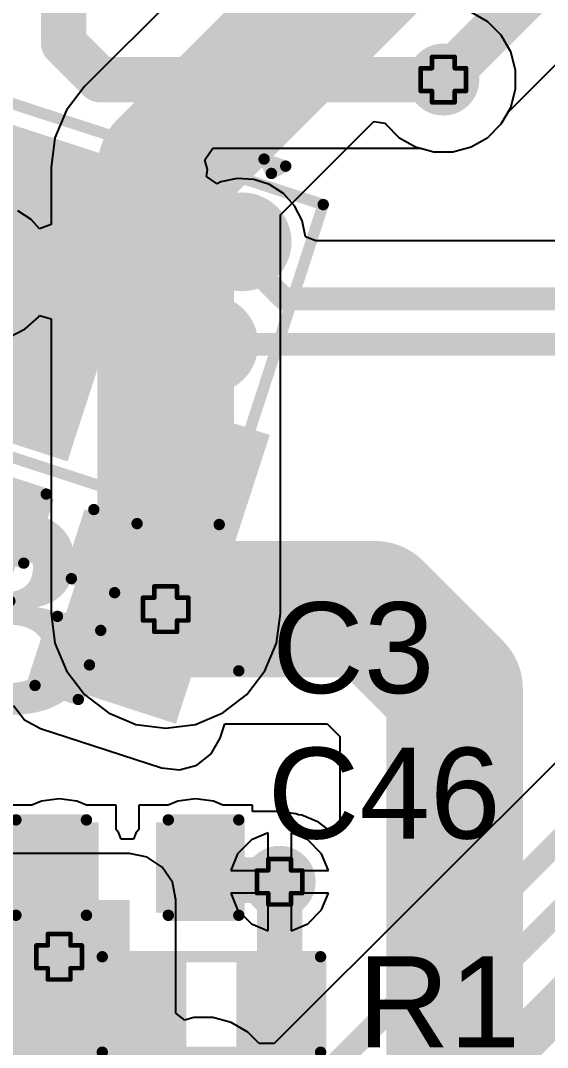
# Model space of a CAD drawing. Header units: inches. Extents: x -60 to 307, y -25 to 134.
# Drawn here: x -4.44 to 1.44, y 22.48 to 33.96 of the extents above; entities that cross this region are included whole.
import ezdxf

# ---------------------------------------------------------------- set-up
doc = ezdxf.new("R2010")
doc.units = ezdxf.units.IN
for name, color, linetype in [('BOARD OUTLINE', 216, 'Continuous'), ('Bottom Layer', 5, 'Continuous'), ('Bottom Solder', 6, 'Continuous'), ('Drill Drawing', 1, 'Continuous'), ('Pad Holes', 156, 'Continuous'), ('Top Layer', 1, 'Continuous'), ('Top Overlay', 2, 'Continuous'), ('Top Paste', 8, 'Continuous'), ('Top Solder', 216, 'Continuous'), ('Via Holes', 16, 'Continuous')]:
    doc.layers.add(name, color=color, linetype=linetype)
doc.styles.add('Arial', font='', dxfattribs={"height": 0.2})
doc.styles.add('Arial_Bold', font='', dxfattribs={"height": 0.2})
doc.styles.get('Arial').set_extended_font_data('Arial')
doc.styles.get('Arial_Bold').set_extended_font_data('Arial', bold=True)

# ---------------------------------------------------------------- blocks, each defined once
blk = doc.blocks.new('C___0603_5')
at = {"layer": 'Top Layer'}
for points in [[(-0.381, 0.445), (-0.381, -0.445), (-1.143, -0.445), (-1.143, 0.445)], [(1.143, 0.445), (1.143, -0.445), (0.381, -0.445), (0.381, 0.445)]]:
    blk.add_hatch(color=1, dxfattribs=at).paths.add_polyline_path(points)
at = {"layer": 'Top Paste'}
for points in [[(-0.381, 0.445), (-0.381, -0.445), (-1.143, -0.445), (-1.143, 0.445)], [(1.143, 0.445), (1.143, -0.445), (0.381, -0.445), (0.381, 0.445)]]:
    blk.add_hatch(color=8, dxfattribs=at).paths.add_polyline_path(points)
at = {"layer": 'Top Solder'}
for points in [[(-0.321, 0.504), (-0.321, -0.504), (-1.203, -0.504), (-1.203, 0.504)], [(1.203, 0.504), (1.203, -0.504), (0.321, -0.504), (0.321, 0.504)]]:
    blk.add_hatch(color=216, dxfattribs=at).paths.add_polyline_path(points)
at = {"layer": 'Top Overlay'}
for points in [[(-1.245, 0.533, 0.127, 0.127, 0), (-0.457, 0.533, 0.127, 0.127, 0)], [(-1.245, -0.533, 0.127, 0.127, 0), (-1.245, 0.533, 0.127, 0.127, 0)], [(0.457, 0.533, 0.127, 0.127, 0), (1.245, 0.533, 0.127, 0.127, 0)], [(1.245, -0.533, 0.127, 0.127, 0), (1.245, 0.533, 0.127, 0.127, 0)], [(-1.245, -0.533, 0.127, 0.127, 0), (-0.457, -0.533, 0.127, 0.127, 0)], [(0.457, -0.533, 0.127, 0.127, 0), (1.245, -0.533, 0.127, 0.127, 0)]]:
    blk.add_lwpolyline(points, format="xyseb", dxfattribs=at)
for points in [[(-1.276, 0.533, 0.0635, 0.0635, 1), (-1.213, 0.533, 0.0635, 0.0635, 1)], [(-1.276, 0.533, 0.0635, 0.0635, 1), (-1.213, 0.533, 0.0635, 0.0635, 1)], [(-0.489, 0.533, 0.0635, 0.0635, 1), (-0.425, 0.533, 0.0635, 0.0635, 1)], [(0.425, 0.533, 0.0635, 0.0635, 1), (0.489, 0.533, 0.0635, 0.0635, 1)], [(1.213, 0.533, 0.0635, 0.0635, 1), (1.276, 0.533, 0.0635, 0.0635, 1)], [(1.213, 0.533, 0.0635, 0.0635, 1), (1.276, 0.533, 0.0635, 0.0635, 1)], [(-1.276, -0.533, 0.0635, 0.0635, 1), (-1.213, -0.533, 0.0635, 0.0635, 1)], [(-1.276, -0.533, 0.0635, 0.0635, 1), (-1.213, -0.533, 0.0635, 0.0635, 1)], [(-0.489, -0.533, 0.0635, 0.0635, 1), (-0.425, -0.533, 0.0635, 0.0635, 1)], [(0.425, -0.533, 0.0635, 0.0635, 1), (0.489, -0.533, 0.0635, 0.0635, 1)], [(1.213, -0.533, 0.0635, 0.0635, 1), (1.276, -0.533, 0.0635, 0.0635, 1)], [(1.213, -0.533, 0.0635, 0.0635, 1), (1.276, -0.533, 0.0635, 0.0635, 1)]]:
    blk.add_lwpolyline(points, format="xyseb", close=True, dxfattribs=at)
blk = doc.blocks.new('R___0603_20')
at = {"layer": 'Top Layer'}
for points in [[(-0.381, 0.4445), (-0.381, -0.4445), (-1.143, -0.4445), (-1.143, 0.4445)], [(1.143, 0.4445), (1.143, -0.4445), (0.381, -0.4445), (0.381, 0.4445)]]:
    blk.add_hatch(color=1, dxfattribs=at).paths.add_polyline_path(points)
at = {"layer": 'Top Paste'}
for points in [[(-0.381, 0.4445), (-0.381, -0.4445), (-1.143, -0.4445), (-1.143, 0.4445)], [(1.143, 0.4445), (1.143, -0.4445), (0.381, -0.4445), (0.381, 0.4445)]]:
    blk.add_hatch(color=8, dxfattribs=at).paths.add_polyline_path(points)
at = {"layer": 'Top Solder'}
for points in [[(-0.2794, 0.5461), (-0.2794, -0.5461), (-1.2446, -0.5461), (-1.2446, 0.5461)], [(1.2446, 0.5461), (1.2446, -0.5461), (0.2794, -0.5461), (0.2794, 0.5461)]]:
    blk.add_hatch(color=216, dxfattribs=at).paths.add_polyline_path(points)
at = {"layer": 'Top Overlay'}
for points in [[(1.2192, 0.5334, 0.127, 0.127, 0), (-1.2192, 0.5334, 0.127, 0.127, 0)], [(-1.2192, 0.5334, 0.127, 0.127, 0), (-1.2192, -0.5334, 0.127, 0.127, 0)], [(1.2192, 0.5334, 0.127, 0.127, 0), (1.2192, -0.5334, 0.127, 0.127, 0)], [(1.2192, -0.5334, 0.127, 0.127, 0), (-1.2192, -0.5334, 0.127, 0.127, 0)]]:
    blk.add_lwpolyline(points, format="xyseb", dxfattribs=at)
for points in [[(-1.25095, 0.5334, 0.0635, 0.0635, 1), (-1.18745, 0.5334, 0.0635, 0.0635, 1)], [(-1.25095, 0.5334, 0.0635, 0.0635, 1), (-1.18745, 0.5334, 0.0635, 0.0635, 1)], [(1.18745, 0.5334, 0.0635, 0.0635, 1), (1.25095, 0.5334, 0.0635, 0.0635, 1)], [(1.18745, 0.5334, 0.0635, 0.0635, 1), (1.25095, 0.5334, 0.0635, 0.0635, 1)], [(-1.25095, -0.5334, 0.0635, 0.0635, 1), (-1.18745, -0.5334, 0.0635, 0.0635, 1)], [(-1.25095, -0.5334, 0.0635, 0.0635, 1), (-1.18745, -0.5334, 0.0635, 0.0635, 1)], [(1.18745, -0.5334, 0.0635, 0.0635, 1), (1.25095, -0.5334, 0.0635, 0.0635, 1)], [(1.18745, -0.5334, 0.0635, 0.0635, 1), (1.25095, -0.5334, 0.0635, 0.0635, 1)]]:
    blk.add_lwpolyline(points, format="xyseb", close=True, dxfattribs=at)
blk = doc.blocks.new('SPM0687LR5H_1_28')
at = {"layer": 'Bottom Solder'}
h = blk.add_hatch(color=6, dxfattribs=at)
edge = h.paths.add_edge_path()
edge.add_arc((0, -0.913), 0.102, 0, 360)
at = {"layer": 'Pad Holes'}
h = blk.add_hatch(color=7, dxfattribs=at)
edge = h.paths.add_edge_path()
edge.add_arc((0, -0.913), 0.512, 0, 360)
at = {"layer": 'Top Layer'}
h = blk.add_hatch(color=1, dxfattribs=at)
edge = h.paths.add_edge_path()
edge.add_arc((-1.204, 1.703), 0.45, 0, 360)
h = blk.add_hatch(color=1, dxfattribs=at)
edge = h.paths.add_edge_path()
edge.add_arc((0, 1.703), 0.45, 0, 360)
h = blk.add_hatch(color=1, dxfattribs=at)
edge = h.paths.add_edge_path()
edge.add_arc((1.204, 1.703), 0.45, 0, 360)
h = blk.add_hatch(color=1, dxfattribs=at)
edge = h.paths.add_edge_path()
edge.add_arc((0, -0.913), 0.838, 0, 360)
h = blk.add_hatch(color=1, dxfattribs=at)
edge = h.paths.add_edge_path()
edge.add_arc((-1.204, -1.703), 0.45, 0, 360)
h = blk.add_hatch(color=1, dxfattribs=at)
edge = h.paths.add_edge_path()
edge.add_arc((1.204, -1.703), 0.45, 0, 360)
at = {"layer": 'Top Paste'}
h = blk.add_hatch(color=8, dxfattribs=at)
edge = h.paths.add_edge_path()
edge.add_arc((-1.204, 1.703), 0.45, 0, 360)
h = blk.add_hatch(color=8, dxfattribs=at)
edge = h.paths.add_edge_path()
edge.add_arc((0, 1.703), 0.45, 0, 360)
h = blk.add_hatch(color=8, dxfattribs=at)
edge = h.paths.add_edge_path()
edge.add_arc((1.204, 1.703), 0.45, 0, 360)
h = blk.add_hatch(color=8, dxfattribs=at)
edge = h.paths.add_edge_path()
edge.add_arc((-1.204, -1.703), 0.45, 0, 360)
h = blk.add_hatch(color=8, dxfattribs=at)
edge = h.paths.add_edge_path()
edge.add_arc((1.204, -1.703), 0.45, 0, 360)
at = {"layer": 'Top Solder'}
h = blk.add_hatch(color=216, dxfattribs=at)
edge = h.paths.add_edge_path()
edge.add_arc((-1.204, 1.703), 0.552, 0, 360)
h = blk.add_hatch(color=216, dxfattribs=at)
edge = h.paths.add_edge_path()
edge.add_arc((0, 1.703), 0.552, 0, 360)
h = blk.add_hatch(color=216, dxfattribs=at)
edge = h.paths.add_edge_path()
edge.add_arc((1.204, 1.703), 0.552, 0, 360)
h = blk.add_hatch(color=216, dxfattribs=at)
edge = h.paths.add_edge_path()
edge.add_arc((0, -0.913), 0.94, 0, 360)
h = blk.add_hatch(color=216, dxfattribs=at)
edge = h.paths.add_edge_path()
edge.add_arc((-1.204, -1.703), 0.552, 0, 360)
h = blk.add_hatch(color=216, dxfattribs=at)
edge = h.paths.add_edge_path()
edge.add_arc((1.204, -1.703), 0.552, 0, 360)
at = {"layer": 'Top Overlay'}
for points in [[(1.88, 2.436, 0.127, 0.127, 0), (-1.88, 2.436, 0.127, 0.127, 0)], [(-1.88, -2.69, 0.127, 0.127, 0), (-1.88, 2.436, 0.127, 0.127, 0)], [(1.88, -2.69, 0.127, 0.127, 0), (1.88, 2.436, 0.127, 0.127, 0)], [(-2.032, 1.778, 0.127, 0.127, 0), (-2.159, 1.905, 0.127, 0.127, 0)], [(-2.159, 1.651, 0.127, 0.127, 0), (-2.159, 1.905, 0.127, 0.127, 0)], [(-2.159, 1.651, 0.127, 0.127, 0), (-2.032, 1.778, 0.127, 0.127, 0)], [(1.88, -2.69, 0.127, 0.127, 0), (-1.88, -2.69, 0.127, 0.127, 0)]]:
    blk.add_lwpolyline(points, format="xyseb", dxfattribs=at)
for points in [[(-1.912, 2.436, 0.0635, 0.0635, 1), (-1.848, 2.436, 0.0635, 0.0635, 1)], [(-1.912, 2.436, 0.0635, 0.0635, 1), (-1.848, 2.436, 0.0635, 0.0635, 1)], [(1.848, 2.436, 0.0635, 0.0635, 1), (1.912, 2.436, 0.0635, 0.0635, 1)], [(1.848, 2.436, 0.0635, 0.0635, 1), (1.912, 2.436, 0.0635, 0.0635, 1)], [(-2.191, 1.905, 0.0635, 0.0635, 1), (-2.127, 1.905, 0.0635, 0.0635, 1)], [(-2.191, 1.905, 0.0635, 0.0635, 1), (-2.127, 1.905, 0.0635, 0.0635, 1)], [(-2.064, 1.778, 0.0635, 0.0635, 1), (-2, 1.778, 0.0635, 0.0635, 1)], [(-2.064, 1.778, 0.0635, 0.0635, 1), (-2, 1.778, 0.0635, 0.0635, 1)], [(-2.191, 1.651, 0.0635, 0.0635, 1), (-2.127, 1.651, 0.0635, 0.0635, 1)], [(-2.191, 1.651, 0.0635, 0.0635, 1), (-2.127, 1.651, 0.0635, 0.0635, 1)], [(-1.912, -2.69, 0.0635, 0.0635, 1), (-1.848, -2.69, 0.0635, 0.0635, 1)], [(-1.912, -2.69, 0.0635, 0.0635, 1), (-1.848, -2.69, 0.0635, 0.0635, 1)], [(1.848, -2.69, 0.0635, 0.0635, 1), (1.912, -2.69, 0.0635, 0.0635, 1)], [(1.848, -2.69, 0.0635, 0.0635, 1), (1.912, -2.69, 0.0635, 0.0635, 1)]]:
    blk.add_lwpolyline(points, format="xyseb", close=True, dxfattribs=at)
blk = doc.blocks.new('C___0402_74')
at = {"layer": 'Top Layer'}
for points in [[(-0.699, -0.318), (-0.699, 0.318), (-0.241, 0.318), (-0.241, -0.318)], [(0.241, -0.318), (0.241, 0.318), (0.699, 0.318), (0.699, -0.318)]]:
    blk.add_hatch(color=1, dxfattribs=at).paths.add_polyline_path(points)
at = {"layer": 'Top Paste'}
for points in [[(-0.699, -0.318), (-0.699, 0.318), (-0.241, 0.318), (-0.241, -0.318)], [(0.241, -0.318), (0.241, 0.318), (0.699, 0.318), (0.699, -0.318)]]:
    blk.add_hatch(color=8, dxfattribs=at).paths.add_polyline_path(points)
at = {"layer": 'Top Solder'}
for points in [[(-0.758, -0.377), (-0.758, 0.377), (-0.181, 0.377), (-0.181, -0.377)], [(0.181, -0.377), (0.181, 0.377), (0.758, 0.377), (0.758, -0.377)]]:
    blk.add_hatch(color=216, dxfattribs=at).paths.add_polyline_path(points)
at = {"layer": 'Top Overlay'}
for points in [[(-0.279, 0.406, 0.127, 0.127, 0), (-0.787, 0.406, 0.127, 0.127, 0)], [(-0.787, 0.406, 0.127, 0.127, 0), (-0.787, -0.406, 0.127, 0.127, 0)], [(0.787, 0.406, 0.127, 0.127, 0), (0.279, 0.406, 0.127, 0.127, 0)], [(0.787, 0.406, 0.127, 0.127, 0), (0.787, -0.406, 0.127, 0.127, 0)], [(-0.279, -0.406, 0.127, 0.127, 0), (-0.787, -0.406, 0.127, 0.127, 0)], [(0.787, -0.406, 0.127, 0.127, 0), (0.279, -0.406, 0.127, 0.127, 0)]]:
    blk.add_lwpolyline(points, format="xyseb", dxfattribs=at)
for points in [[(-0.819, 0.406, 0.0635, 0.0635, 1), (-0.756, 0.406, 0.0635, 0.0635, 1)], [(-0.819, 0.406, 0.0635, 0.0635, 1), (-0.756, 0.406, 0.0635, 0.0635, 1)], [(-0.311, 0.406, 0.0635, 0.0635, 1), (-0.248, 0.406, 0.0635, 0.0635, 1)], [(0.248, 0.406, 0.0635, 0.0635, 1), (0.311, 0.406, 0.0635, 0.0635, 1)], [(0.756, 0.406, 0.0635, 0.0635, 1), (0.819, 0.406, 0.0635, 0.0635, 1)], [(0.756, 0.406, 0.0635, 0.0635, 1), (0.819, 0.406, 0.0635, 0.0635, 1)], [(-0.819, -0.406, 0.0635, 0.0635, 1), (-0.756, -0.406, 0.0635, 0.0635, 1)], [(-0.819, -0.406, 0.0635, 0.0635, 1), (-0.756, -0.406, 0.0635, 0.0635, 1)], [(-0.311, -0.406, 0.0635, 0.0635, 1), (-0.248, -0.406, 0.0635, 0.0635, 1)], [(0.248, -0.406, 0.0635, 0.0635, 1), (0.311, -0.406, 0.0635, 0.0635, 1)], [(0.756, -0.406, 0.0635, 0.0635, 1), (0.819, -0.406, 0.0635, 0.0635, 1)], [(0.756, -0.406, 0.0635, 0.0635, 1), (0.819, -0.406, 0.0635, 0.0635, 1)]]:
    blk.add_lwpolyline(points, format="xyseb", close=True, dxfattribs=at)
blk = doc.blocks.new('C___0402_75')
at = {"layer": 'Top Layer'}
for points in [[(-0.699, -0.318), (-0.699, 0.318), (-0.241, 0.318), (-0.241, -0.318)], [(0.241, -0.318), (0.241, 0.318), (0.699, 0.318), (0.699, -0.318)]]:
    blk.add_hatch(color=1, dxfattribs=at).paths.add_polyline_path(points)
at = {"layer": 'Top Paste'}
for points in [[(-0.699, -0.318), (-0.699, 0.318), (-0.241, 0.318), (-0.241, -0.318)], [(0.241, -0.318), (0.241, 0.318), (0.699, 0.318), (0.699, -0.318)]]:
    blk.add_hatch(color=8, dxfattribs=at).paths.add_polyline_path(points)
at = {"layer": 'Top Solder'}
for points in [[(-0.758, -0.377), (-0.758, 0.377), (-0.181, 0.377), (-0.181, -0.377)], [(0.181, -0.377), (0.181, 0.377), (0.758, 0.377), (0.758, -0.377)]]:
    blk.add_hatch(color=216, dxfattribs=at).paths.add_polyline_path(points)
at = {"layer": 'Top Overlay'}
for points in [[(-0.787, 0.406, 0.127, 0.127, 0), (-0.787, -0.406, 0.127, 0.127, 0)], [(-0.279, 0.406, 0.127, 0.127, 0), (-0.787, 0.406, 0.127, 0.127, 0)], [(0.787, 0.406, 0.127, 0.127, 0), (0.279, 0.406, 0.127, 0.127, 0)], [(0.787, 0.406, 0.127, 0.127, 0), (0.787, -0.406, 0.127, 0.127, 0)], [(-0.279, -0.406, 0.127, 0.127, 0), (-0.787, -0.406, 0.127, 0.127, 0)], [(0.787, -0.406, 0.127, 0.127, 0), (0.279, -0.406, 0.127, 0.127, 0)]]:
    blk.add_lwpolyline(points, format="xyseb", dxfattribs=at)
for points in [[(-0.819, 0.406, 0.0635, 0.0635, 1), (-0.756, 0.406, 0.0635, 0.0635, 1)], [(-0.819, 0.406, 0.0635, 0.0635, 1), (-0.756, 0.406, 0.0635, 0.0635, 1)], [(-0.311, 0.406, 0.0635, 0.0635, 1), (-0.248, 0.406, 0.0635, 0.0635, 1)], [(0.248, 0.406, 0.0635, 0.0635, 1), (0.311, 0.406, 0.0635, 0.0635, 1)], [(0.756, 0.406, 0.0635, 0.0635, 1), (0.819, 0.406, 0.0635, 0.0635, 1)], [(0.756, 0.406, 0.0635, 0.0635, 1), (0.819, 0.406, 0.0635, 0.0635, 1)], [(-0.819, -0.406, 0.0635, 0.0635, 1), (-0.756, -0.406, 0.0635, 0.0635, 1)], [(-0.819, -0.406, 0.0635, 0.0635, 1), (-0.756, -0.406, 0.0635, 0.0635, 1)], [(-0.311, -0.406, 0.0635, 0.0635, 1), (-0.248, -0.406, 0.0635, 0.0635, 1)], [(0.248, -0.406, 0.0635, 0.0635, 1), (0.311, -0.406, 0.0635, 0.0635, 1)], [(0.756, -0.406, 0.0635, 0.0635, 1), (0.819, -0.406, 0.0635, 0.0635, 1)], [(0.756, -0.406, 0.0635, 0.0635, 1), (0.819, -0.406, 0.0635, 0.0635, 1)]]:
    blk.add_lwpolyline(points, format="xyseb", close=True, dxfattribs=at)

msp = doc.modelspace()

# ---------------------------------------------------------------- hatches: boundary and pattern name
at = {"layer": 'Bottom Layer'}
h = msp.add_hatch(color=5, dxfattribs=at)
edge = h.paths.add_edge_path()
edge.add_arc((0.279, 33.299), 0.3, 0, 360)
h = msp.add_hatch(color=5, dxfattribs=at)
edge = h.paths.add_edge_path()
edge.add_arc((-2.822, 27.381), 0.3, 0, 360)
h = msp.add_hatch(color=5, dxfattribs=at)
edge = h.paths.add_edge_path()
edge.add_arc((-1.549, 24.333), 0.3, 0, 360)
msp.add_hatch(color=5, dxfattribs=at).paths.add_polyline_path([(-5.944, 18.136), (-3.226, 18.136), (-3.226, 24.13), (-5.944, 24.13)])
h = msp.add_hatch(color=5, dxfattribs=at)
edge = h.paths.add_edge_path()
edge.add_arc((-4.012, 23.495), 0.3, 0, 360)
at = {"layer": 'Bottom Solder'}
h = msp.add_hatch(color=6, dxfattribs=at)
edge = h.paths.add_edge_path()
edge.add_arc((0.279, 33.299), 0.402, 0, 360)
h = msp.add_hatch(color=6, dxfattribs=at)
edge = h.paths.add_edge_path()
edge.add_arc((-2.822, 27.381), 0.402, 0, 360)
h = msp.add_hatch(color=6, dxfattribs=at)
edge = h.paths.add_edge_path()
edge.add_arc((-1.549, 24.333), 0.402, 0, 360)
h = msp.add_hatch(color=6, dxfattribs=at)
edge = h.paths.add_edge_path()
edge.add_arc((-4.012, 23.495), 0.402, 0, 360)
at = {"layer": 'Top Layer'}
h = msp.add_hatch(color=1, dxfattribs=at)
edge = h.paths.add_edge_path()
edge.add_arc((0.279, 33.299), 0.3, 0, 360)
for points in [[(-5.885, 33.233), (-6.932, 30.011), (-3.919, 29.032), (-2.872, 32.254)], [(-1.659, 29.327), (-3.013, 29.767), (-4.062, 26.539), (-2.708, 26.099)], [(-5.267, 28.824), (-5.794, 27.203), (-4.817, 26.886), (-4.291, 28.507)], [(-3.766, 26.624), (-2.573, 26.624), (-2.573, 28.145), (-3.766, 28.145)]]:
    msp.add_hatch(color=1, dxfattribs=at).paths.add_polyline_path(points)
h = msp.add_hatch(color=1, dxfattribs=at)
edge = h.paths.add_edge_path()
edge.add_arc((-2.822, 27.381), 0.3, 0, 360)
h = msp.add_hatch(color=1, dxfattribs=at)
edge = h.paths.add_edge_path()
edge.add_arc((-1.549, 24.333), 0.3, 0, 360)
h = msp.add_hatch(color=1, dxfattribs=at)
edge = h.paths.add_edge_path()
edge.add_arc((-4.012, 23.495), 0.3, 0, 360)
at = {"layer": 'Top Solder'}
h = msp.add_hatch(color=216, dxfattribs=at)
edge = h.paths.add_edge_path()
edge.add_arc((0.279, 33.299), 0.402, 0, 360)
h = msp.add_hatch(color=216, dxfattribs=at)
edge = h.paths.add_edge_path()
edge.add_arc((-2.822, 27.381), 0.402, 0, 360)
h = msp.add_hatch(color=216, dxfattribs=at)
edge = h.paths.add_edge_path()
edge.add_arc((-1.549, 24.333), 0.402, 0, 360)
h = msp.add_hatch(color=216, dxfattribs=at)
edge = h.paths.add_edge_path()
edge.add_arc((-4.012, 23.495), 0.402, 0, 360)
at = {"layer": 'Via Holes'}
h = msp.add_hatch(color=7, dxfattribs=at)
edge = h.paths.add_edge_path()
edge.add_arc((0.279, 33.299), 0.15, 0, 360)
h = msp.add_hatch(color=7, dxfattribs=at)
edge = h.paths.add_edge_path()
edge.add_arc((-2.822, 27.381), 0.15, 0, 360)
h = msp.add_hatch(color=7, dxfattribs=at)
edge = h.paths.add_edge_path()
edge.add_arc((-1.549, 24.333), 0.15, 0, 360)
h = msp.add_hatch(color=7, dxfattribs=at)
edge = h.paths.add_edge_path()
edge.add_arc((-4.012, 23.495), 0.15, 0, 360)

# ---------------------------------------------------------------- linework, layer by layer
at = {"layer": 'BOARD OUTLINE'}
msp.add_lwpolyline([(33.89, 54.238, 0.254, 0.254, -6.230382), (11.984, 54.26, 0.254, 0.254, 0)], format="xyseb", dxfattribs=at)
at = {"layer": 'Bottom Layer'}
for p, q in [((-2.002, 34.948), (-3.728, 33.223)), ((1.002, 32.935), (2.078, 34.011)), ((-3.728, 33.223), (-3.931, 32.957)), ((-3.931, 32.957), (-4.059, 32.648)), ((-1.541, 31.786), (-0.498, 32.829)), ((-0.498, 32.829), (-0.372, 32.812)), ((0.926, 32.803), (1.002, 32.935)), ((-0.372, 32.812), (-0.367, 32.803)), ((-0.367, 32.803), (-0.217, 32.653)), ((0.776, 32.653), (0.926, 32.803)), ((-4.059, 32.648), (-4.103, 32.317)), ((-0.217, 32.653), (-0.032, 32.546)), ((0.591, 32.546), (0.776, 32.653)), ((-0.032, 32.546), (0.173, 32.491)), ((0.173, 32.491), (0.386, 32.491)), ((0.386, 32.491), (0.591, 32.546)), ((-4.103, 32.317), (-4.103, 31.679)), ((-4.326, 31.737), (-4.473, 31.832)), ((-4.23, 31.63), (-4.326, 31.737)), ((-4.103, 31.679), (-4.23, 31.63)), ((-1.541, 27.33), (-1.541, 31.786)), ((-4.39, 30.512), (-4.24, 30.647)), ((-4.24, 30.647), (-4.23, 30.663)), ((-4.23, 30.663), (-4.103, 30.626)), ((-4.103, 30.626), (-4.103, 27.33)), ((-4.57, 30.42), (-4.39, 30.512)), ((5.301, 29.435), (-1.61, 22.524)), ((-4.103, 27.33), (-4.059, 26.999)), ((-1.585, 26.999), (-1.541, 27.33)), ((-4.059, 26.999), (-3.931, 26.69)), ((-1.713, 26.69), (-1.585, 26.999)), ((-3.931, 26.69), (-3.728, 26.425)), ((-1.916, 26.425), (-1.713, 26.69)), ((-3.728, 26.425), (-3.462, 26.221)), ((-2.182, 26.221), (-1.916, 26.425)), ((-3.462, 26.221), (-3.154, 26.093)), ((-2.49, 26.093), (-2.182, 26.221)), ((-3.154, 26.093), (-2.822, 26.049)), ((-2.822, 26.049), (-2.49, 26.093)), ((-1.863, 24.803), (-2.019, 24.647)), ((-1.676, 24.88), (-1.863, 24.803)), ((-1.676, 24.46), (-1.676, 24.88)), ((-1.236, 24.803), (-1.422, 24.88)), ((-1.422, 24.88), (-1.422, 24.46)), ((-1.08, 24.647), (-1.236, 24.803)), ((-3.226, 24.648), (-5.441, 24.648)), ((-3.028, 24.609), (-3.226, 24.648)), ((-2.86, 24.496), (-3.028, 24.609)), ((-2.019, 24.647), (-2.096, 24.46)), ((-1.002, 24.46), (-1.08, 24.647)), ((-2.747, 24.328), (-2.86, 24.496)), ((-2.096, 24.46), (-1.676, 24.46)), ((-1.422, 24.46), (-1.002, 24.46)), ((-2.708, 24.13), (-2.747, 24.328)), ((-2.708, 22.866), (-2.708, 24.13)), ((-1.676, 24.206), (-2.096, 24.206)), ((-2.096, 24.206), (-2.019, 24.019)), ((-1.676, 23.786), (-1.676, 24.206)), ((-1.002, 24.206), (-1.422, 24.206)), ((-1.422, 24.206), (-1.422, 23.786)), ((-1.08, 24.019), (-1.002, 24.206)), ((-2.019, 24.019), (-1.863, 23.864)), ((-1.236, 23.864), (-1.08, 24.019)), ((-1.863, 23.864), (-1.676, 23.786)), ((-1.422, 23.786), (-1.236, 23.864)), ((-2.607, 22.788), (-2.708, 22.866)), ((-2.508, 22.815), (-2.607, 22.788)), ((-2.295, 22.815), (-2.508, 22.815)), ((-2.09, 22.76), (-2.295, 22.815)), ((-1.906, 22.653), (-2.09, 22.76)), ((-1.776, 22.524), (-1.906, 22.653)), ((-1.721, 22.524), (-1.776, 22.524)), ((-1.61, 22.524), (-1.721, 22.524)), ((-1.721, 22.524), (-1.721, 22.524))]:
    msp.add_line(p, q, dxfattribs=at)
for points in [[(0.279, 33.299, 0.508, 0.508, 0), (9.35, 42.37, 0.508, 0.508, 0)], [(-2.822, 32.317, 1.524, 1.524, 0), (5.601, 40.74, 1.524, 1.524, 0)], [(-2.822, 27.381, 1.524, 1.524, 0), (-2.822, 32.317, 1.524, 1.524, 0)], [(-1.111, 21.317, 0.254, 0.254, 0), (9.04, 31.468, 0.254, 0.254, 0)], [(-2.311, 19.075, 0.508, 0.508, 0), (9.119, 30.505, 0.508, 0.508, 0)], [(-1.342, 21.876, 0.254, 0.254, 0), (6.021, 29.24, 0.254, 0.254, 0)], [(-2.822, 27.33, 1.524, 1.524, 0), (-2.822, 27.381, 1.524, 1.524, 0)]]:
    msp.add_lwpolyline(points, format="xyseb", dxfattribs=at)
for points in [[(0.152, 33.299, 0.254, 0.254, 1), (0.406, 33.299, 0.254, 0.254, 1)], [(-3.203, 32.317, 0.762, 0.762, 1), (-2.441, 32.317, 0.762, 0.762, 1)], [(-3.203, 32.317, 0.762, 0.762, 1), (-2.441, 32.317, 0.762, 0.762, 1)], [(-3.203, 27.381, 0.762, 0.762, 1), (-2.441, 27.381, 0.762, 0.762, 1)], [(-3.203, 27.381, 0.762, 0.762, 1), (-2.441, 27.381, 0.762, 0.762, 1)], [(-3.203, 27.33, 0.762, 0.762, 1), (-2.441, 27.33, 0.762, 0.762, 1)]]:
    msp.add_lwpolyline(points, format="xyseb", close=True, dxfattribs=at)
at = {"layer": 'Drill Drawing'}
for points in [[(0.152, 33.426, 0.0508, 0.0508, 0), (0.152, 33.553, 0.0508, 0.0508, 0)], [(0.152, 33.553, 0.0508, 0.0508, 0), (0.406, 33.553, 0.0508, 0.0508, 0)], [(0.406, 33.426, 0.0508, 0.0508, 0), (0.406, 33.553, 0.0508, 0.0508, 0)], [(0.025, 33.172, 0.0508, 0.0508, 0), (0.025, 33.426, 0.0508, 0.0508, 0)], [(0.025, 33.426, 0.0508, 0.0508, 0), (0.152, 33.426, 0.0508, 0.0508, 0)], [(0.406, 33.426, 0.0508, 0.0508, 0), (0.533, 33.426, 0.0508, 0.0508, 0)], [(0.533, 33.172, 0.0508, 0.0508, 0), (0.533, 33.426, 0.0508, 0.0508, 0)], [(0.025, 33.172, 0.0508, 0.0508, 0), (0.152, 33.172, 0.0508, 0.0508, 0)], [(0.152, 33.045, 0.0508, 0.0508, 0), (0.152, 33.172, 0.0508, 0.0508, 0)], [(0.406, 33.172, 0.0508, 0.0508, 0), (0.533, 33.172, 0.0508, 0.0508, 0)], [(0.406, 33.045, 0.0508, 0.0508, 0), (0.406, 33.172, 0.0508, 0.0508, 0)], [(0.152, 33.045, 0.0508, 0.0508, 0), (0.406, 33.045, 0.0508, 0.0508, 0)], [(-2.949, 27.508, 0.0508, 0.0508, 0), (-2.949, 27.635, 0.0508, 0.0508, 0)], [(-2.949, 27.635, 0.0508, 0.0508, 0), (-2.695, 27.635, 0.0508, 0.0508, 0)], [(-2.695, 27.508, 0.0508, 0.0508, 0), (-2.695, 27.635, 0.0508, 0.0508, 0)], [(-3.076, 27.254, 0.0508, 0.0508, 0), (-3.076, 27.508, 0.0508, 0.0508, 0)], [(-3.076, 27.508, 0.0508, 0.0508, 0), (-2.949, 27.508, 0.0508, 0.0508, 0)], [(-2.695, 27.508, 0.0508, 0.0508, 0), (-2.568, 27.508, 0.0508, 0.0508, 0)], [(-2.568, 27.254, 0.0508, 0.0508, 0), (-2.568, 27.508, 0.0508, 0.0508, 0)], [(-3.076, 27.254, 0.0508, 0.0508, 0), (-2.949, 27.254, 0.0508, 0.0508, 0)], [(-2.949, 27.127, 0.0508, 0.0508, 0), (-2.949, 27.254, 0.0508, 0.0508, 0)], [(-2.695, 27.254, 0.0508, 0.0508, 0), (-2.568, 27.254, 0.0508, 0.0508, 0)], [(-2.695, 27.127, 0.0508, 0.0508, 0), (-2.695, 27.254, 0.0508, 0.0508, 0)], [(-2.949, 27.127, 0.0508, 0.0508, 0), (-2.695, 27.127, 0.0508, 0.0508, 0)], [(-1.676, 24.46, 0.0508, 0.0508, 0), (-1.676, 24.587, 0.0508, 0.0508, 0)], [(-1.676, 24.587, 0.0508, 0.0508, 0), (-1.422, 24.587, 0.0508, 0.0508, 0)], [(-1.422, 24.46, 0.0508, 0.0508, 0), (-1.422, 24.587, 0.0508, 0.0508, 0)], [(-1.803, 24.206, 0.0508, 0.0508, 0), (-1.803, 24.46, 0.0508, 0.0508, 0)], [(-1.803, 24.46, 0.0508, 0.0508, 0), (-1.676, 24.46, 0.0508, 0.0508, 0)], [(-1.422, 24.46, 0.0508, 0.0508, 0), (-1.295, 24.46, 0.0508, 0.0508, 0)], [(-1.295, 24.206, 0.0508, 0.0508, 0), (-1.295, 24.46, 0.0508, 0.0508, 0)], [(-1.803, 24.206, 0.0508, 0.0508, 0), (-1.676, 24.206, 0.0508, 0.0508, 0)], [(-1.676, 24.079, 0.0508, 0.0508, 0), (-1.676, 24.206, 0.0508, 0.0508, 0)], [(-1.422, 24.206, 0.0508, 0.0508, 0), (-1.295, 24.206, 0.0508, 0.0508, 0)], [(-1.422, 24.079, 0.0508, 0.0508, 0), (-1.422, 24.206, 0.0508, 0.0508, 0)], [(-1.676, 24.079, 0.0508, 0.0508, 0), (-1.422, 24.079, 0.0508, 0.0508, 0)], [(-4.139, 23.622, 0.0508, 0.0508, 0), (-4.139, 23.749, 0.0508, 0.0508, 0)], [(-4.139, 23.749, 0.0508, 0.0508, 0), (-3.885, 23.749, 0.0508, 0.0508, 0)], [(-3.885, 23.622, 0.0508, 0.0508, 0), (-3.885, 23.749, 0.0508, 0.0508, 0)], [(-4.266, 23.368, 0.0508, 0.0508, 0), (-4.266, 23.622, 0.0508, 0.0508, 0)], [(-4.266, 23.622, 0.0508, 0.0508, 0), (-4.139, 23.622, 0.0508, 0.0508, 0)], [(-3.885, 23.622, 0.0508, 0.0508, 0), (-3.758, 23.622, 0.0508, 0.0508, 0)], [(-3.758, 23.368, 0.0508, 0.0508, 0), (-3.758, 23.622, 0.0508, 0.0508, 0)], [(-4.266, 23.368, 0.0508, 0.0508, 0), (-4.139, 23.368, 0.0508, 0.0508, 0)], [(-4.139, 23.241, 0.0508, 0.0508, 0), (-4.139, 23.368, 0.0508, 0.0508, 0)], [(-3.885, 23.368, 0.0508, 0.0508, 0), (-3.758, 23.368, 0.0508, 0.0508, 0)], [(-3.885, 23.241, 0.0508, 0.0508, 0), (-3.885, 23.368, 0.0508, 0.0508, 0)], [(-4.139, 23.241, 0.0508, 0.0508, 0), (-3.885, 23.241, 0.0508, 0.0508, 0)]]:
    msp.add_lwpolyline(points, format="xyseb", dxfattribs=at)
for points in [[(0.14, 33.553, 0.0254, 0.0254, 1), (0.165, 33.553, 0.0254, 0.0254, 1)], [(0.14, 33.553, 0.0254, 0.0254, 1), (0.165, 33.553, 0.0254, 0.0254, 1)], [(0.394, 33.553, 0.0254, 0.0254, 1), (0.419, 33.553, 0.0254, 0.0254, 1)], [(0.394, 33.553, 0.0254, 0.0254, 1), (0.419, 33.553, 0.0254, 0.0254, 1)], [(0.013, 33.426, 0.0254, 0.0254, 1), (0.038, 33.426, 0.0254, 0.0254, 1)], [(0.013, 33.426, 0.0254, 0.0254, 1), (0.038, 33.426, 0.0254, 0.0254, 1)], [(0.14, 33.426, 0.0254, 0.0254, 1), (0.165, 33.426, 0.0254, 0.0254, 1)], [(0.14, 33.426, 0.0254, 0.0254, 1), (0.165, 33.426, 0.0254, 0.0254, 1)], [(0.394, 33.426, 0.0254, 0.0254, 1), (0.419, 33.426, 0.0254, 0.0254, 1)], [(0.394, 33.426, 0.0254, 0.0254, 1), (0.419, 33.426, 0.0254, 0.0254, 1)], [(0.521, 33.426, 0.0254, 0.0254, 1), (0.546, 33.426, 0.0254, 0.0254, 1)], [(0.521, 33.426, 0.0254, 0.0254, 1), (0.546, 33.426, 0.0254, 0.0254, 1)], [(0.013, 33.172, 0.0254, 0.0254, 1), (0.038, 33.172, 0.0254, 0.0254, 1)], [(0.013, 33.172, 0.0254, 0.0254, 1), (0.038, 33.172, 0.0254, 0.0254, 1)], [(0.14, 33.172, 0.0254, 0.0254, 1), (0.165, 33.172, 0.0254, 0.0254, 1)], [(0.14, 33.172, 0.0254, 0.0254, 1), (0.165, 33.172, 0.0254, 0.0254, 1)], [(0.394, 33.172, 0.0254, 0.0254, 1), (0.419, 33.172, 0.0254, 0.0254, 1)], [(0.394, 33.172, 0.0254, 0.0254, 1), (0.419, 33.172, 0.0254, 0.0254, 1)], [(0.521, 33.172, 0.0254, 0.0254, 1), (0.546, 33.172, 0.0254, 0.0254, 1)], [(0.521, 33.172, 0.0254, 0.0254, 1), (0.546, 33.172, 0.0254, 0.0254, 1)], [(0.14, 33.045, 0.0254, 0.0254, 1), (0.165, 33.045, 0.0254, 0.0254, 1)], [(0.14, 33.045, 0.0254, 0.0254, 1), (0.165, 33.045, 0.0254, 0.0254, 1)], [(0.394, 33.045, 0.0254, 0.0254, 1), (0.419, 33.045, 0.0254, 0.0254, 1)], [(0.394, 33.045, 0.0254, 0.0254, 1), (0.419, 33.045, 0.0254, 0.0254, 1)], [(-2.962, 27.635, 0.0254, 0.0254, 1), (-2.936, 27.635, 0.0254, 0.0254, 1)], [(-2.962, 27.635, 0.0254, 0.0254, 1), (-2.936, 27.635, 0.0254, 0.0254, 1)], [(-2.708, 27.635, 0.0254, 0.0254, 1), (-2.682, 27.635, 0.0254, 0.0254, 1)], [(-2.708, 27.635, 0.0254, 0.0254, 1), (-2.682, 27.635, 0.0254, 0.0254, 1)], [(-3.089, 27.508, 0.0254, 0.0254, 1), (-3.063, 27.508, 0.0254, 0.0254, 1)], [(-3.089, 27.508, 0.0254, 0.0254, 1), (-3.063, 27.508, 0.0254, 0.0254, 1)], [(-2.962, 27.508, 0.0254, 0.0254, 1), (-2.936, 27.508, 0.0254, 0.0254, 1)], [(-2.962, 27.508, 0.0254, 0.0254, 1), (-2.936, 27.508, 0.0254, 0.0254, 1)], [(-2.708, 27.508, 0.0254, 0.0254, 1), (-2.682, 27.508, 0.0254, 0.0254, 1)], [(-2.708, 27.508, 0.0254, 0.0254, 1), (-2.682, 27.508, 0.0254, 0.0254, 1)], [(-2.581, 27.508, 0.0254, 0.0254, 1), (-2.555, 27.508, 0.0254, 0.0254, 1)], [(-2.581, 27.508, 0.0254, 0.0254, 1), (-2.555, 27.508, 0.0254, 0.0254, 1)], [(-3.089, 27.254, 0.0254, 0.0254, 1), (-3.063, 27.254, 0.0254, 0.0254, 1)], [(-3.089, 27.254, 0.0254, 0.0254, 1), (-3.063, 27.254, 0.0254, 0.0254, 1)], [(-2.962, 27.254, 0.0254, 0.0254, 1), (-2.936, 27.254, 0.0254, 0.0254, 1)], [(-2.962, 27.254, 0.0254, 0.0254, 1), (-2.936, 27.254, 0.0254, 0.0254, 1)], [(-2.708, 27.254, 0.0254, 0.0254, 1), (-2.682, 27.254, 0.0254, 0.0254, 1)], [(-2.708, 27.254, 0.0254, 0.0254, 1), (-2.682, 27.254, 0.0254, 0.0254, 1)], [(-2.581, 27.254, 0.0254, 0.0254, 1), (-2.555, 27.254, 0.0254, 0.0254, 1)], [(-2.581, 27.254, 0.0254, 0.0254, 1), (-2.555, 27.254, 0.0254, 0.0254, 1)], [(-2.962, 27.127, 0.0254, 0.0254, 1), (-2.936, 27.127, 0.0254, 0.0254, 1)], [(-2.962, 27.127, 0.0254, 0.0254, 1), (-2.936, 27.127, 0.0254, 0.0254, 1)], [(-2.708, 27.127, 0.0254, 0.0254, 1), (-2.682, 27.127, 0.0254, 0.0254, 1)], [(-2.708, 27.127, 0.0254, 0.0254, 1), (-2.682, 27.127, 0.0254, 0.0254, 1)], [(-1.689, 24.587, 0.0254, 0.0254, 1), (-1.664, 24.587, 0.0254, 0.0254, 1)], [(-1.689, 24.587, 0.0254, 0.0254, 1), (-1.664, 24.587, 0.0254, 0.0254, 1)], [(-1.435, 24.587, 0.0254, 0.0254, 1), (-1.41, 24.587, 0.0254, 0.0254, 1)], [(-1.435, 24.587, 0.0254, 0.0254, 1), (-1.41, 24.587, 0.0254, 0.0254, 1)], [(-1.816, 24.46, 0.0254, 0.0254, 1), (-1.791, 24.46, 0.0254, 0.0254, 1)], [(-1.816, 24.46, 0.0254, 0.0254, 1), (-1.791, 24.46, 0.0254, 0.0254, 1)], [(-1.689, 24.46, 0.0254, 0.0254, 1), (-1.664, 24.46, 0.0254, 0.0254, 1)], [(-1.689, 24.46, 0.0254, 0.0254, 1), (-1.664, 24.46, 0.0254, 0.0254, 1)], [(-1.435, 24.46, 0.0254, 0.0254, 1), (-1.41, 24.46, 0.0254, 0.0254, 1)], [(-1.435, 24.46, 0.0254, 0.0254, 1), (-1.41, 24.46, 0.0254, 0.0254, 1)], [(-1.308, 24.46, 0.0254, 0.0254, 1), (-1.283, 24.46, 0.0254, 0.0254, 1)], [(-1.308, 24.46, 0.0254, 0.0254, 1), (-1.283, 24.46, 0.0254, 0.0254, 1)], [(-1.816, 24.206, 0.0254, 0.0254, 1), (-1.791, 24.206, 0.0254, 0.0254, 1)], [(-1.816, 24.206, 0.0254, 0.0254, 1), (-1.791, 24.206, 0.0254, 0.0254, 1)], [(-1.689, 24.206, 0.0254, 0.0254, 1), (-1.664, 24.206, 0.0254, 0.0254, 1)], [(-1.689, 24.206, 0.0254, 0.0254, 1), (-1.664, 24.206, 0.0254, 0.0254, 1)], [(-1.435, 24.206, 0.0254, 0.0254, 1), (-1.41, 24.206, 0.0254, 0.0254, 1)], [(-1.435, 24.206, 0.0254, 0.0254, 1), (-1.41, 24.206, 0.0254, 0.0254, 1)], [(-1.308, 24.206, 0.0254, 0.0254, 1), (-1.283, 24.206, 0.0254, 0.0254, 1)], [(-1.308, 24.206, 0.0254, 0.0254, 1), (-1.283, 24.206, 0.0254, 0.0254, 1)], [(-1.689, 24.079, 0.0254, 0.0254, 1), (-1.664, 24.079, 0.0254, 0.0254, 1)], [(-1.689, 24.079, 0.0254, 0.0254, 1), (-1.664, 24.079, 0.0254, 0.0254, 1)], [(-1.435, 24.079, 0.0254, 0.0254, 1), (-1.41, 24.079, 0.0254, 0.0254, 1)], [(-1.435, 24.079, 0.0254, 0.0254, 1), (-1.41, 24.079, 0.0254, 0.0254, 1)], [(-4.152, 23.749, 0.0254, 0.0254, 1), (-4.126, 23.749, 0.0254, 0.0254, 1)], [(-4.152, 23.749, 0.0254, 0.0254, 1), (-4.126, 23.749, 0.0254, 0.0254, 1)], [(-3.898, 23.749, 0.0254, 0.0254, 1), (-3.872, 23.749, 0.0254, 0.0254, 1)], [(-3.898, 23.749, 0.0254, 0.0254, 1), (-3.872, 23.749, 0.0254, 0.0254, 1)], [(-4.279, 23.622, 0.0254, 0.0254, 1), (-4.253, 23.622, 0.0254, 0.0254, 1)], [(-4.279, 23.622, 0.0254, 0.0254, 1), (-4.253, 23.622, 0.0254, 0.0254, 1)], [(-4.152, 23.622, 0.0254, 0.0254, 1), (-4.126, 23.622, 0.0254, 0.0254, 1)], [(-4.152, 23.622, 0.0254, 0.0254, 1), (-4.126, 23.622, 0.0254, 0.0254, 1)], [(-3.898, 23.622, 0.0254, 0.0254, 1), (-3.872, 23.622, 0.0254, 0.0254, 1)], [(-3.898, 23.622, 0.0254, 0.0254, 1), (-3.872, 23.622, 0.0254, 0.0254, 1)], [(-3.771, 23.622, 0.0254, 0.0254, 1), (-3.745, 23.622, 0.0254, 0.0254, 1)], [(-3.771, 23.622, 0.0254, 0.0254, 1), (-3.745, 23.622, 0.0254, 0.0254, 1)], [(-4.279, 23.368, 0.0254, 0.0254, 1), (-4.253, 23.368, 0.0254, 0.0254, 1)], [(-4.279, 23.368, 0.0254, 0.0254, 1), (-4.253, 23.368, 0.0254, 0.0254, 1)], [(-4.152, 23.368, 0.0254, 0.0254, 1), (-4.126, 23.368, 0.0254, 0.0254, 1)], [(-4.152, 23.368, 0.0254, 0.0254, 1), (-4.126, 23.368, 0.0254, 0.0254, 1)], [(-3.898, 23.368, 0.0254, 0.0254, 1), (-3.872, 23.368, 0.0254, 0.0254, 1)], [(-3.898, 23.368, 0.0254, 0.0254, 1), (-3.872, 23.368, 0.0254, 0.0254, 1)], [(-3.771, 23.368, 0.0254, 0.0254, 1), (-3.745, 23.368, 0.0254, 0.0254, 1)], [(-3.771, 23.368, 0.0254, 0.0254, 1), (-3.745, 23.368, 0.0254, 0.0254, 1)], [(-4.152, 23.241, 0.0254, 0.0254, 1), (-4.126, 23.241, 0.0254, 0.0254, 1)], [(-4.152, 23.241, 0.0254, 0.0254, 1), (-4.126, 23.241, 0.0254, 0.0254, 1)], [(-3.898, 23.241, 0.0254, 0.0254, 1), (-3.872, 23.241, 0.0254, 0.0254, 1)], [(-3.898, 23.241, 0.0254, 0.0254, 1), (-3.872, 23.241, 0.0254, 0.0254, 1)]]:
    msp.add_lwpolyline(points, format="xyseb", close=True, dxfattribs=at)
at = {"layer": 'Top Layer'}
for p, q in [((0.776, 33.946), (0.591, 34.052)), ((0.926, 33.796), (0.776, 33.946)), ((1.032, 33.611), (0.926, 33.796)), ((1.087, 33.406), (1.032, 33.611)), ((1.087, 33.193), (1.087, 33.406)), ((1.032, 32.988), (1.087, 33.193)), ((0.926, 32.803), (1.032, 32.988)), ((0.776, 32.653), (0.926, 32.803)), ((0.591, 32.546), (0.776, 32.653)), ((-2.386, 32.404), (-2.294, 32.531)), ((-2.294, 32.531), (0.026, 32.531)), ((0.026, 32.531), (0.173, 32.491)), ((0.173, 32.491), (0.386, 32.491)), ((0.386, 32.491), (0.591, 32.546)), ((-2.356, 32.295), (-2.386, 32.404)), ((-2.365, 32.216), (-2.356, 32.295)), ((-2.247, 32.134), (-2.365, 32.216)), ((-2.205, 32.155), (-2.247, 32.134)), ((-2.024, 32.194), (-2.205, 32.155)), ((-1.839, 32.184), (-2.024, 32.194)), ((-1.663, 32.127), (-1.839, 32.184)), ((-1.507, 32.026), (-1.663, 32.127)), ((-1.383, 31.888), (-1.507, 32.026)), ((-1.299, 31.723), (-1.383, 31.888)), ((-1.26, 31.542), (-1.299, 31.723)), ((-1.146, 31.496), (-1.26, 31.542)), ((4.236, 31.496), (-1.146, 31.496)), ((-4.523, 26.304), (-4.398, 26.145)), ((-4.398, 26.145), (-4.222, 26.047)), ((-2.215, 25.939), (-2.163, 26.1)), ((-2.163, 26.1), (-1.017, 26.1)), ((-1.017, 26.1), (-0.875, 25.958)), ((-4.222, 26.047), (-4.222, 26.047)), ((-4.222, 26.047), (-2.868, 25.607)), ((-0.875, 25.958), (-0.875, 24.972)), ((-2.314, 25.763), (-2.215, 25.939)), ((-2.215, 25.939), (-2.215, 25.939)), ((-2.473, 25.638), (-2.314, 25.763)), ((-2.868, 25.607), (-2.667, 25.583)), ((-2.667, 25.583), (-2.473, 25.638)), ((-4.012, 25.261), (-4.211, 25.234)), ((-3.813, 25.234), (-4.012, 25.261)), ((-2.488, 25.261), (-2.687, 25.234)), ((-2.289, 25.234), (-2.488, 25.261)), ((-4.317, 25.191), (-4.647, 25.191)), ((-4.211, 25.234), (-4.317, 25.191)), ((-3.707, 25.191), (-3.813, 25.234)), ((-3.377, 25.191), (-3.707, 25.191)), ((-3.377, 24.916), (-3.377, 25.191)), ((-2.793, 25.191), (-3.123, 25.191)), ((-3.123, 25.191), (-3.123, 24.916)), ((-2.687, 25.234), (-2.793, 25.191)), ((-2.183, 25.191), (-2.289, 25.234)), ((-1.853, 25.191), (-2.183, 25.191)), ((-1.853, 25.119), (-1.853, 25.191)), ((-1.567, 25.119), (-1.853, 25.119)), ((-1.368, 25.093), (-1.567, 25.119)), ((-1.338, 25.081), (-1.368, 25.093)), ((-1.3, 25.076), (-1.338, 25.081)), ((-1.114, 24.999), (-1.3, 25.076)), ((-3.346, 24.876), (-3.377, 24.916)), ((-3.123, 24.916), (-3.154, 24.876)), ((-1.002, 24.912), (-1.114, 24.999)), ((-0.875, 24.972), (-1.002, 24.912)), ((-3.319, 24.81), (-3.346, 24.876)), ((-3.181, 24.81), (-3.319, 24.81)), ((-3.154, 24.876), (-3.181, 24.81))]:
    msp.add_line(p, q, dxfattribs=at)
for points in [[(-3.961, 33.702, 0.508, 0.508, 0), (-3.961, 34.67, 0.508, 0.508, 0)], [(-3.961, 33.702, 0.508, 0.508, 0), (-3.558, 33.299, 0.508, 0.508, 0)], [(-3.558, 33.299, 0.508, 0.508, 0), (0.279, 33.299, 0.508, 0.508, 0)], [(-1.968, 31.318, 0.254, 0.254, 0), (-1.968, 31.486, 0.254, 0.254, 0)], [(-1.968, 31.318, 0.254, 0.254, 0), (-1.499, 30.849, 0.254, 0.254, 0)], [(-1.499, 30.849, 0.254, 0.254, 0), (4.236, 30.849, 0.254, 0.254, 0)], [(-2.34, 30.341, 0.254, 0.254, 0), (4.025, 30.341, 0.254, 0.254, 0)], [(-3.569, 28.049, 0.254, 0.254, 0), (-3.515, 28.231, 0.254, 0.254, 0)], [(-3.63, 27.868, 0.254, 0.254, 0), (-3.569, 28.049, 0.254, 0.254, 0)], [(-2.822, 27.381, 1.524, 1.524, 0), (-0.486, 27.381, 1.524, 1.524, 0)], [(-0.486, 27.381, 1.524, 1.524, 0), (0.406, 26.488, 1.524, 1.524, 0)], [(-3.902, 27.032, 0.254, 0.254, 0), (-3.63, 27.868, 0.254, 0.254, 0)], [(0.406, 18.898, 1.524, 1.524, 0), (0.406, 26.488, 1.524, 1.524, 0)], [(-3.975, 26.855, 0.254, 0.254, 0), (-3.902, 27.032, 0.254, 0.254, 0)], [(-3.975, 26.798, 0.254, 0.254, 0), (-3.975, 26.855, 0.254, 0.254, 0)], [(-4.012, 23.495, 0.508, 0.508, 0), (-4.012, 24.492, 0.508, 0.508, 0)], [(-2.488, 24.478, 0.508, 0.508, 0), (-2.488, 24.492, 0.508, 0.508, 0)], [(-2.488, 24.478, 0.508, 0.508, 0), (-2.361, 24.351, 0.508, 0.508, 0)], [(-2.361, 24.351, 0.508, 0.508, 0), (-1.567, 24.351, 0.508, 0.508, 0)], [(-1.567, 24.351, 0.508, 0.508, 0), (-1.549, 24.333, 0.508, 0.508, 0)], [(-1.549, 24.258, 0.508, 0.508, 0), (-1.499, 24.308, 0.508, 0.508, 0)], [(-1.499, 24.308, 0.508, 0.508, 0), (-1.499, 24.333, 0.508, 0.508, 0)], [(-1.549, 22.962, 0.508, 0.508, 0), (-1.549, 24.258, 0.508, 0.508, 0)], [(-5.708, 23.498, 0.508, 0.508, 0), (-4.015, 23.498, 0.508, 0.508, 0)], [(-4.015, 23.498, 0.508, 0.508, 0), (-4.012, 23.495, 0.508, 0.508, 0)], [(-3.073, 22.898, 0.254, 0.254, 0), (-3.073, 22.962, 0.254, 0.254, 0)], [(-3.327, 22.644, 0.254, 0.254, 0), (-3.073, 22.898, 0.254, 0.254, 0)], [(-3.683, 22.352, 0.254, 0.254, 0), (-3.391, 22.644, 0.254, 0.254, 0)], [(-3.391, 22.644, 0.254, 0.254, 0), (-3.327, 22.644, 0.254, 0.254, 0)]]:
    msp.add_lwpolyline(points, format="xyseb", dxfattribs=at)
for points in [[(-4.088, 33.702, 0.254, 0.254, 1), (-3.834, 33.702, 0.254, 0.254, 1)], [(-4.088, 33.702, 0.254, 0.254, 1), (-3.834, 33.702, 0.254, 0.254, 1)], [(-3.685, 33.299, 0.254, 0.254, 1), (-3.431, 33.299, 0.254, 0.254, 1)], [(-3.685, 33.299, 0.254, 0.254, 1), (-3.431, 33.299, 0.254, 0.254, 1)], [(0.152, 33.299, 0.254, 0.254, 1), (0.406, 33.299, 0.254, 0.254, 1)], [(-2.032, 31.486, 0.127, 0.127, 1), (-1.905, 31.486, 0.127, 0.127, 1)], [(-2.032, 31.318, 0.127, 0.127, 1), (-1.905, 31.318, 0.127, 0.127, 1)], [(-2.032, 31.318, 0.127, 0.127, 1), (-1.905, 31.318, 0.127, 0.127, 1)], [(-1.562, 30.849, 0.127, 0.127, 1), (-1.435, 30.849, 0.127, 0.127, 1)], [(-1.562, 30.849, 0.127, 0.127, 1), (-1.435, 30.849, 0.127, 0.127, 1)], [(-2.404, 30.341, 0.127, 0.127, 1), (-2.277, 30.341, 0.127, 0.127, 1)], [(-3.578, 28.231, 0.127, 0.127, 1), (-3.451, 28.231, 0.127, 0.127, 1)], [(-3.632, 28.049, 0.127, 0.127, 1), (-3.505, 28.049, 0.127, 0.127, 1)], [(-3.632, 28.049, 0.127, 0.127, 1), (-3.505, 28.049, 0.127, 0.127, 1)], [(-3.203, 27.381, 0.762, 0.762, 1), (-2.441, 27.381, 0.762, 0.762, 1)], [(-0.867, 27.381, 0.762, 0.762, 1), (-0.105, 27.381, 0.762, 0.762, 1)], [(-0.867, 27.381, 0.762, 0.762, 1), (-0.105, 27.381, 0.762, 0.762, 1)], [(-3.694, 27.868, 0.127, 0.127, 1), (-3.567, 27.868, 0.127, 0.127, 1)], [(-3.694, 27.868, 0.127, 0.127, 1), (-3.567, 27.868, 0.127, 0.127, 1)], [(0.025, 26.488, 0.762, 0.762, 1), (0.787, 26.488, 0.762, 0.762, 1)], [(0.025, 26.488, 0.762, 0.762, 1), (0.787, 26.488, 0.762, 0.762, 1)], [(-3.966, 27.032, 0.127, 0.127, 1), (-3.839, 27.032, 0.127, 0.127, 1)], [(-3.966, 27.032, 0.127, 0.127, 1), (-3.839, 27.032, 0.127, 0.127, 1)], [(-4.039, 26.855, 0.127, 0.127, 1), (-3.912, 26.855, 0.127, 0.127, 1)], [(-4.039, 26.855, 0.127, 0.127, 1), (-3.912, 26.855, 0.127, 0.127, 1)], [(-4.039, 26.798, 0.127, 0.127, 1), (-3.912, 26.798, 0.127, 0.127, 1)], [(-4.139, 24.492, 0.254, 0.254, 1), (-3.885, 24.492, 0.254, 0.254, 1)], [(-2.615, 24.492, 0.254, 0.254, 1), (-2.361, 24.492, 0.254, 0.254, 1)], [(-2.615, 24.478, 0.254, 0.254, 1), (-2.361, 24.478, 0.254, 0.254, 1)], [(-2.615, 24.478, 0.254, 0.254, 1), (-2.361, 24.478, 0.254, 0.254, 1)], [(-2.488, 24.351, 0.254, 0.254, 1), (-2.234, 24.351, 0.254, 0.254, 1)], [(-2.488, 24.351, 0.254, 0.254, 1), (-2.234, 24.351, 0.254, 0.254, 1)], [(-1.694, 24.351, 0.254, 0.254, 1), (-1.44, 24.351, 0.254, 0.254, 1)], [(-1.694, 24.351, 0.254, 0.254, 1), (-1.44, 24.351, 0.254, 0.254, 1)], [(-1.676, 24.333, 0.254, 0.254, 1), (-1.422, 24.333, 0.254, 0.254, 1)], [(-1.626, 24.333, 0.254, 0.254, 1), (-1.372, 24.333, 0.254, 0.254, 1)], [(-1.626, 24.308, 0.254, 0.254, 1), (-1.372, 24.308, 0.254, 0.254, 1)], [(-1.626, 24.308, 0.254, 0.254, 1), (-1.372, 24.308, 0.254, 0.254, 1)], [(-1.676, 24.258, 0.254, 0.254, 1), (-1.422, 24.258, 0.254, 0.254, 1)], [(-1.676, 24.258, 0.254, 0.254, 1), (-1.422, 24.258, 0.254, 0.254, 1)], [(-4.142, 23.498, 0.254, 0.254, 1), (-3.888, 23.498, 0.254, 0.254, 1)], [(-4.142, 23.498, 0.254, 0.254, 1), (-3.888, 23.498, 0.254, 0.254, 1)], [(-4.139, 23.495, 0.254, 0.254, 1), (-3.885, 23.495, 0.254, 0.254, 1)], [(-4.139, 23.495, 0.254, 0.254, 1), (-3.885, 23.495, 0.254, 0.254, 1)], [(-1.676, 22.962, 0.254, 0.254, 1), (-1.422, 22.962, 0.254, 0.254, 1)], [(-3.137, 22.962, 0.127, 0.127, 1), (-3.01, 22.962, 0.127, 0.127, 1)], [(-3.137, 22.898, 0.127, 0.127, 1), (-3.01, 22.898, 0.127, 0.127, 1)], [(-3.137, 22.898, 0.127, 0.127, 1), (-3.01, 22.898, 0.127, 0.127, 1)], [(-3.454, 22.644, 0.127, 0.127, 1), (-3.327, 22.644, 0.127, 0.127, 1)], [(-3.454, 22.644, 0.127, 0.127, 1), (-3.327, 22.644, 0.127, 0.127, 1)], [(-3.391, 22.644, 0.127, 0.127, 1), (-3.264, 22.644, 0.127, 0.127, 1)], [(-3.391, 22.644, 0.127, 0.127, 1), (-3.264, 22.644, 0.127, 0.127, 1)]]:
    msp.add_lwpolyline(points, format="xyseb", close=True, dxfattribs=at)
at = {"layer": 'Top Overlay'}
msp.add_lwpolyline([(-3.673, 26.757, 0.127, 0.127, 0), (-2.006, 26.691, 0.127, 0.127, 0)], format="xyseb", dxfattribs=at)
for points in [[(-3.705, 26.757, 0.0635, 0.0635, 1), (-3.642, 26.757, 0.0635, 0.0635, 1)], [(-2.037, 26.691, 0.0635, 0.0635, 1), (-1.974, 26.691, 0.0635, 0.0635, 1)]]:
    msp.add_lwpolyline(points, format="xyseb", close=True, dxfattribs=at)

# ---------------------------------------------------------------- block references
for name, p, rotation in [('SPM0687LR5H_1_28', (-3.96, 30.867), 252), ('C___0402_74', (-4.016, 28.194), 162), ('C___0402_75', (-4.422, 27), 162), ('R___0603_20', (-2.311, 22.962), 180)]:
    msp.add_blockref(name, p, dxfattribs=dict(rotation=rotation))
msp.add_blockref('C___0603_5', (-3.25, 24.492))

# ---------------------------------------------------------------- texts
at = {"layer": 'Top Overlay', "style": 'Arial_Bold'}
msp.add_text('USB', height=2.286, rotation=360, dxfattribs=at).set_placement((-10.312, 26.199))
at = {"layer": 'Top Overlay', "style": 'Arial'}
for s, p in [('C3', (-1.634, 26.442)), ('C46', (-1.684, 24.816)), ('R1', (-0.677, 22.484))]:
    msp.add_text(s, height=1.016, dxfattribs=at).set_placement(p)

doc.saveas('drawing.dxf')
